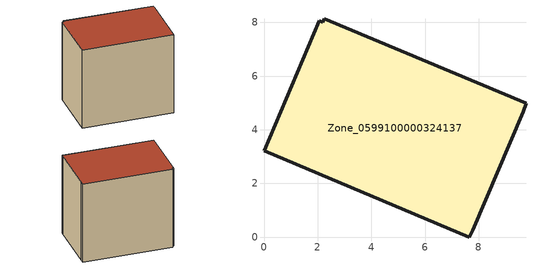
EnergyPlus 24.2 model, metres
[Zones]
Zone_0599100000324137
 floor ground (C_G): 0,3.22 2.05,8.06 2.19,8.01 2.24,8.13 9.76,4.98 9.66,4.68 7.78,0.26 7.65,0 z0
 wall outside (C_F): 7.65,0 7.78,0.26 9.66,4.68 9.76,4.98 2.24,8.13 2.19,8.01 2.05,8.06 0,3.22 7.65,0 z0:7.63
 roof outside (C_R): 2.05,8.06 0,3.22 7.65,0 7.78,0.26 9.66,4.68 9.76,4.98 2.24,8.13 2.19,8.01 z7.63
[BUILDING]
Pand.0599100000324137: North Axis=0; Terrain=City; Loads Convergence Tolerance Value=0.04; Temperature Convergence Tolerance Value=0.4; Solar Distribution=FullExterior; Maximum Number of Warmup Days=25; Minimum Number of Warmup Days=1
[Site:Location]
Rotterdam.The.Hague.AP_ZH_NLD Design_Conditions: Latitude=51.96; Longitude=4.45; Time Zone=1; Elevation=-4.5
[SITE:GROUNDTEMPERATURE:BUILDINGSURFACE]
18, 18, 18, 18, 18, 18, 18, 18, 18, 18, 18, 18
[MATERIAL] Thermal Absorptance=0.9; Solar Absorptance=0.7; Visible Absorptance=0.7
Name | Roughness | Thickness | Conductivity | Density | Specific Heat
G.TI.1975-1991 | MediumSmooth | 0.15 | 0.288461 | 540 | 1210
F.TI.1975-1991 | Rough | 0.3 | 0.230769 | 1920 | 840
R.TI.1975-1991 | MediumRough | 0.2 | 0.153846 | 1500 | 1000
[CONSTRUCTION]
C_G: G.TI.1975-1991
C_F: F.TI.1975-1991
C_R: R.TI.1975-1991
[ZONE]
Zone_0599100000324137: Type=1; Multiplier=1; Ceiling Height=Autocalculate; Volume=Autocalculate; Floor Area=autocalculate; Part of Total Floor Area=Yes
[ZONEINFILTRATION:DESIGNFLOWRATE]
Infil_Zone_0599100000324137: Zone or ZoneList or Space or SpaceList=Zone_0599100000324137; Schedule=AlwaysOn; Design Flow Rate Calculation Method=Flow/Area; Flow Rate per Floor Area=0.003; Constant Term Coefficient=1; Temperature Term Coefficient=0; Velocity Term Coefficient=0; Velocity Squared Term Coefficient=0
[HVACTEMPLATE:ZONE:IDEALLOADSAIRSYSTEM]
Zone_0599100000324137: Maximum Heating Supply Air Temperature=50; Minimum Cooling Supply Air Temperature=13; Maximum Heating Supply Air Humidity Ratio=0.0156; Minimum Cooling Supply Air Humidity Ratio=0.0077; Heating Limit=NoLimit; Cooling Limit=NoLimit; Dehumidification Control Type=ConstantSensibleHeatRatio; Cooling Sensible Heat Ratio=0.7; Dehumidification Setpoint=60; Humidification Control Type=None; Humidification Setpoint=30; Outdoor Air Method=None; Outdoor Air Flow Rate per Person=0.00944; Outdoor Air Flow Rate per Zone Floor Area=0; Outdoor Air Flow Rate per Zone=0; Demand Controlled Ventilation Type=None; Outdoor Air Economizer Type=NoEconomizer; Heat Recovery Type=None; Sensible Heat Recovery Effectiveness=0.7; Latent Heat Recovery Effectiveness=0.65
[ZONECONTROL:THERMOSTAT]
ThermostatControl_Zone_0599100000324137: Zone or ZoneList=Zone_0599100000324137; Control Type Schedule=DualSetpointControlType; Control 1=Thermostat_Zone_0599100000324137; Temperature Difference Between Cutout And Setpoint=0
[THERMOSTATSETPOINT:DUALSETPOINT]
Thermostat_Zone_0599100000324137: Heating Setpoint Temperature Schedule=HeatingSetpoint_Zone_0599100000324137; Cooling Setpoint Temperature Schedule=CoolingSetpoint_Zone_0599100000324137
[SCHEDULE:COMPACT]
HeatingSetpoint_Zone_0599100000324137: Through: 12/31, For: AllDays, Until: 24:00, 21
CoolingSetpoint_Zone_0599100000324137: Through: 12/31, For: AllDays, Until: 24:00, 24
DualSetpointControlType: Through: 12/31, For: AllDays, Until: 24:00, 4
AlwaysOn: Through: 12/31, For: AllDays, Until: 24:00, 1
